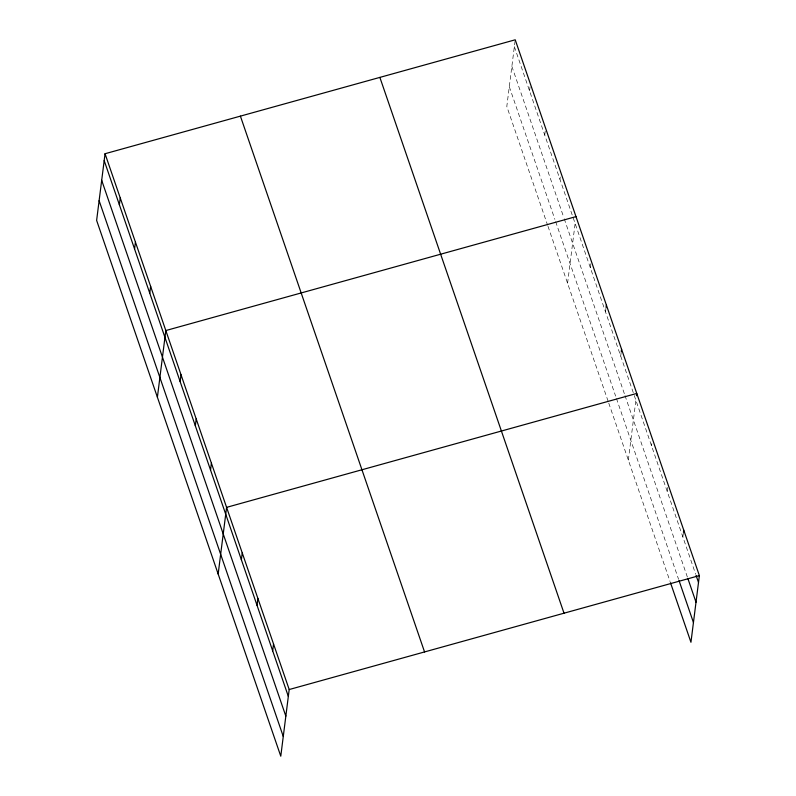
<?xml version="1.0" encoding="UTF-8"?>
<svg xmlns="http://www.w3.org/2000/svg" width="796" height="796" viewBox="0 0 796 796"><rect width="100%" height="100%" fill="white"/><g stroke="black" fill="none" stroke-linecap="round" stroke-linejoin="round"><path stroke-width="0.6" stroke-dasharray="3.98 2.98" d="M515.082 40.944L506.803 106.465L547.578 225.119M529.549 90.863L530.275 85.142M544.743 135.071L545.469 129.35M559.936 179.269L560.225 176.981M567.568 283.276L575.418 221.189M590.324 267.675L591.189 260.819M605.507 311.883L606.084 307.306M620.701 356.081L621.278 351.514M628.342 460.098L636.183 398M651.546 445.83L651.834 443.541M667.197 491.371L667.924 485.66M682.859 536.922L683.436 532.345M514.355 46.656L695.694 574.284M511.868 66.396L563.837 217.616M564.235 218.781L624.611 394.438M625.009 395.592L687.585 577.677M509.301 86.734L554.872 219.338M555.668 221.666L615.646 396.159M616.442 398.478L678.59 579.329M547.986 226.283L608.353 401.93M608.751 403.094L670.083 581.548"/><path stroke-width="1.19" d="M105.052 153.727L96.624 220.402L280.779 756.2L289.197 689.535L105.052 153.727L515.221 39.8L699.376 575.598L690.948 642.273L670.481 582.712M119.37 204.791L120.246 197.935M134.564 248.999L135.429 242.143M149.757 293.207L150.623 286.341M157.399 397.214L165.817 330.549L575.996 216.611M180.145 381.612L181.01 374.747M195.338 425.81L196.204 418.955M210.532 470.018L211.398 463.153M218.164 574.025L226.591 507.36L636.76 393.433L636.472 395.712M241.377 559.767L242.243 552.902M257.028 605.308L257.894 598.443M272.68 650.849L273.545 643.994M606.084 307.306L606.383 305.017M621.278 351.514L621.567 349.225M683.436 532.345L683.724 530.056M289.197 689.535L699.376 575.598M696.102 575.458L698.51 582.463M687.983 578.841L696.012 602.194M678.998 580.493L693.445 622.532M379.871 77.401L564.016 613.199M240.402 116.136L424.557 651.934M104.186 160.593L288.331 696.391M101.689 180.324L285.834 716.131M99.122 200.662L283.267 736.459"/></g></svg>
